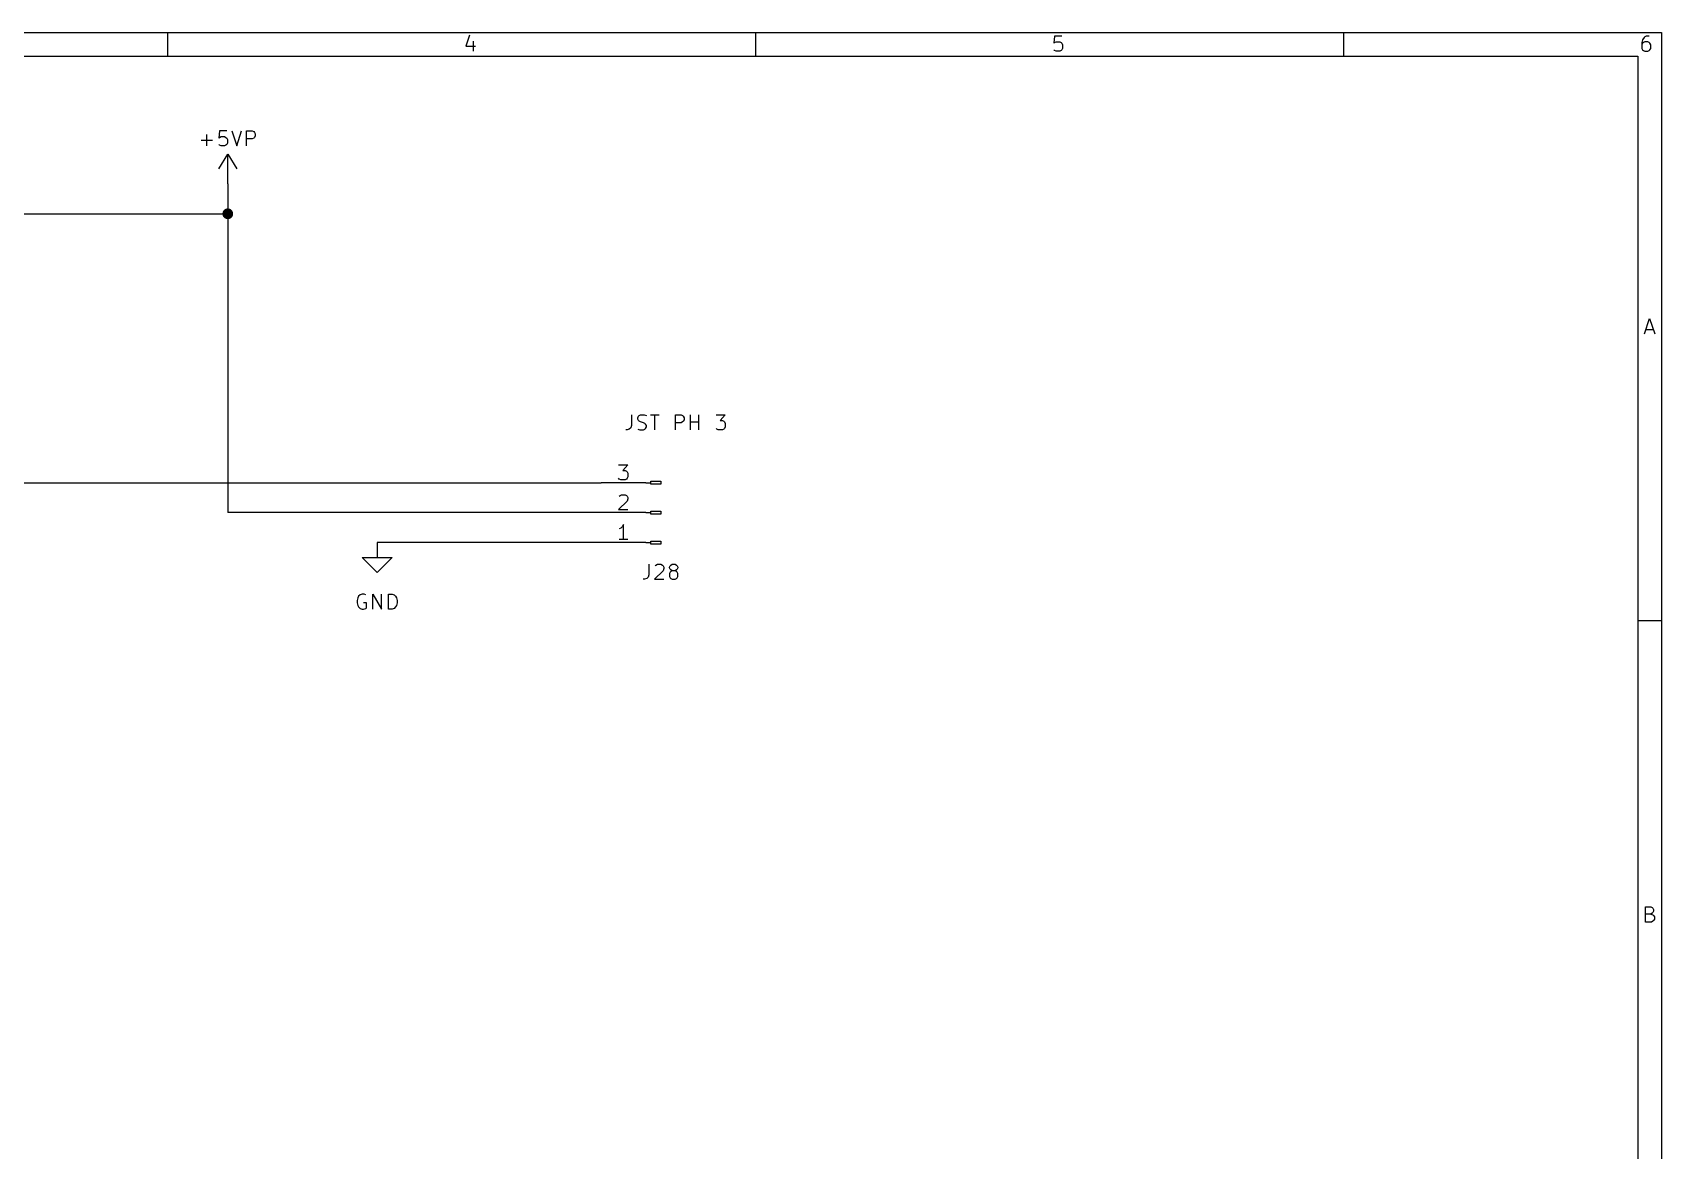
# Model space of a CAD drawing. Extents: x 0.4 to 11.3, y -7.9 to -0.4.
# Drawn here: x 5.85 to 11.3, y -4.13 to -0.39 of the extents above; entities that cross this region are included whole.
import ezdxf

# ---------------------------------------------------------------- set-up
doc = ezdxf.new("R2010")
doc.units = 0
doc.header["$MEASUREMENT"] = 0
for name, color, linetype in [('CYAN2', 4, 'CONTINUOUS'), ('GREEN3', 91, 'CONTINUOUS'), ('RED2', 1, 'CONTINUOUS'), ('RED3', 11, 'CONTINUOUS')]:
    doc.layers.add(name, color=color, linetype=linetype)

msp = doc.modelspace()

# ---------------------------------------------------------------- linework, layer by layer
at = {"layer": 'CYAN2', "linetype": 'CONTINUOUS'}
for p, q in [((6.4107, -0.7538), (6.4488, -0.7538)), ((6.4298, -0.7728), (6.4298, -0.7347)), ((6.4726, -0.7228), (6.4702, -0.7466)), ((6.4702, -0.7466), (6.4726, -0.7442)), ((6.4964, -0.7228), (6.4726, -0.7228)), ((6.4726, -0.7442), (6.4774, -0.7419)), ((6.4774, -0.7419), (6.4893, -0.7419)), ((6.4893, -0.7419), (6.494, -0.7442)), ((6.494, -0.7442), (6.4964, -0.7466)), ((6.4964, -0.7466), (6.4988, -0.7514)), ((6.4988, -0.7633), (6.4964, -0.768)), ((6.4988, -0.7514), (6.4988, -0.7633)), ((6.5131, -0.7228), (6.5298, -0.7728)), ((6.5298, -0.7728), (6.5464, -0.7228)), ((6.5631, -0.7728), (6.5631, -0.7228)), ((6.5631, -0.7228), (6.5821, -0.7228)), ((6.5821, -0.749), (6.5631, -0.749)), ((6.5821, -0.7228), (6.5869, -0.7252)), ((6.5869, -0.7466), (6.5821, -0.749)), ((6.5869, -0.7252), (6.5893, -0.7276)), ((6.5893, -0.7442), (6.5869, -0.7466)), ((6.5893, -0.7276), (6.5917, -0.7323)), ((6.5917, -0.7395), (6.5893, -0.7442)), ((6.5917, -0.7323), (6.5917, -0.7395)), ((6.4726, -0.7704), (6.4702, -0.768)), ((6.4774, -0.7728), (6.4726, -0.7704)), ((6.4893, -0.7728), (6.4774, -0.7728)), ((6.494, -0.7704), (6.4893, -0.7728)), ((6.4964, -0.768), (6.494, -0.7704)), ((7.8512, -1.6728), (7.8512, -1.7085)), ((7.8726, -1.6823), (7.875, -1.6776)), ((7.8726, -1.6871), (7.8726, -1.6823)), ((7.875, -1.6918), (7.8726, -1.6871)), ((7.875, -1.6776), (7.8774, -1.6752)), ((7.8774, -1.6752), (7.8821, -1.6728)), ((7.8821, -1.6728), (7.894, -1.6728)), ((7.894, -1.6728), (7.9012, -1.6752)), ((7.9155, -1.6728), (7.944, -1.6728)), ((7.9298, -1.7228), (7.9298, -1.6728)), ((7.9988, -1.7228), (7.9988, -1.6728)), ((7.9988, -1.6728), (8.0179, -1.6728)), ((8.0179, -1.6728), (8.0226, -1.6752)), ((8.0226, -1.6752), (8.025, -1.6776)), ((8.025, -1.6776), (8.0274, -1.6823)), ((8.0274, -1.6895), (8.025, -1.6942)), ((8.0274, -1.6823), (8.0274, -1.6895)), ((8.0488, -1.7228), (8.0488, -1.6728)), ((8.0774, -1.7228), (8.0774, -1.6728)), ((8.1345, -1.6728), (8.1655, -1.6728)), ((8.1655, -1.6728), (8.1488, -1.6918)), ((7.8369, -1.7228), (7.8321, -1.7228)), ((7.844, -1.7204), (7.8369, -1.7228)), ((7.8488, -1.7157), (7.844, -1.7204)), ((7.8512, -1.7085), (7.8488, -1.7157)), ((7.8726, -1.7204), (7.8798, -1.7228)), ((7.8774, -1.6942), (7.875, -1.6918)), ((7.8821, -1.6966), (7.8774, -1.6942)), ((7.8798, -1.7228), (7.8917, -1.7228)), ((7.8917, -1.699), (7.8821, -1.6966)), ((7.8964, -1.7014), (7.8917, -1.699)), ((7.8917, -1.7228), (7.8964, -1.7204)), ((7.8988, -1.7038), (7.8964, -1.7014)), ((7.8964, -1.7204), (7.8988, -1.718)), ((7.9012, -1.7085), (7.8988, -1.7038)), ((7.8988, -1.718), (7.9012, -1.7133)), ((7.9012, -1.7133), (7.9012, -1.7085)), ((8.0179, -1.699), (7.9988, -1.699)), ((8.0226, -1.6966), (8.0179, -1.699)), ((8.025, -1.6942), (8.0226, -1.6966)), ((8.0488, -1.6966), (8.0774, -1.6966)), ((8.1369, -1.7204), (8.1345, -1.718)), ((8.1417, -1.7228), (8.1369, -1.7204)), ((8.1559, -1.7228), (8.1417, -1.7228)), ((8.1488, -1.6918), (8.1559, -1.6918)), ((8.1559, -1.6918), (8.1607, -1.6942)), ((8.1607, -1.7204), (8.1559, -1.7228)), ((8.1607, -1.6942), (8.1631, -1.6966)), ((8.1631, -1.718), (8.1607, -1.7204)), ((8.1631, -1.6966), (8.1655, -1.7014)), ((8.1655, -1.7133), (8.1631, -1.718)), ((8.1655, -1.7014), (8.1655, -1.7133)), ((7.9095, -2.1728), (7.9095, -2.2085)), ((7.931, -2.1776), (7.9333, -2.1752)), ((7.9333, -2.1752), (7.9381, -2.1728)), ((7.9381, -2.1728), (7.95, -2.1728)), ((7.95, -2.1728), (7.9548, -2.1752)), ((7.9548, -2.1752), (7.9571, -2.1776)), ((7.9571, -2.1776), (7.9595, -2.1823)), ((7.9786, -2.1823), (7.9809, -2.1776)), ((7.9809, -2.1776), (7.9833, -2.1752)), ((7.9833, -2.1752), (7.9881, -2.1728)), ((7.9881, -2.1728), (7.9976, -2.1728)), ((7.9976, -2.1728), (8.0024, -2.1752)), ((8.0024, -2.1752), (8.0048, -2.1776)), ((8.0048, -2.1776), (8.0071, -2.1823)), ((7.8952, -2.2228), (7.8905, -2.2228)), ((7.9024, -2.2204), (7.8952, -2.2228)), ((7.9071, -2.2157), (7.9024, -2.2204)), ((7.9095, -2.2085), (7.9071, -2.2157)), ((7.9571, -2.1942), (7.9286, -2.2228)), ((7.9286, -2.2228), (7.9595, -2.2228)), ((7.9595, -2.1871), (7.9571, -2.1942)), ((7.9595, -2.1823), (7.9595, -2.1871)), ((7.9786, -2.1847), (7.9786, -2.1823)), ((7.9809, -2.1895), (7.9786, -2.1847)), ((7.9809, -2.199), (7.9786, -2.2038)), ((7.9786, -2.2038), (7.9786, -2.2133)), ((7.9786, -2.2133), (7.9809, -2.218)), ((7.9833, -2.1918), (7.9809, -2.1895)), ((7.9833, -2.1966), (7.9809, -2.199)), ((7.9809, -2.218), (7.9833, -2.2204)), ((7.9881, -2.1942), (7.9833, -2.1918)), ((7.9881, -2.1942), (7.9833, -2.1966)), ((7.9833, -2.2204), (7.9881, -2.2228)), ((7.9976, -2.1942), (7.9881, -2.1942)), ((7.9881, -2.2228), (7.9976, -2.2228)), ((8.0024, -2.1918), (7.9976, -2.1942)), ((8.0024, -2.1966), (7.9976, -2.1942)), ((7.9976, -2.2228), (8.0024, -2.2204)), ((8.0048, -2.1895), (8.0024, -2.1918)), ((8.0048, -2.199), (8.0024, -2.1966)), ((8.0024, -2.2204), (8.0048, -2.218)), ((8.0071, -2.1847), (8.0048, -2.1895)), ((8.0071, -2.2038), (8.0048, -2.199)), ((8.0048, -2.218), (8.0071, -2.2133)), ((8.0071, -2.1823), (8.0071, -2.1847)), ((8.0071, -2.2133), (8.0071, -2.2038)), ((6.9357, -2.2847), (6.9333, -2.2942)), ((6.9381, -2.2799), (6.9357, -2.2847)), ((6.9429, -2.2752), (6.9381, -2.2799)), ((6.95, -2.2728), (6.9429, -2.2752)), ((6.9571, -2.2728), (6.95, -2.2728)), ((6.9619, -2.2752), (6.9571, -2.2728)), ((6.9857, -2.3228), (6.9857, -2.2728)), ((6.9857, -2.2728), (7.0143, -2.3228)), ((7.0143, -2.3228), (7.0143, -2.2728)), ((7.0381, -2.3228), (7.0381, -2.2728)), ((7.0381, -2.2728), (7.05, -2.2728)), ((7.05, -2.2728), (7.0571, -2.2752)), ((7.0571, -2.2752), (7.0619, -2.2799)), ((7.0619, -2.2799), (7.0643, -2.2847)), ((7.0643, -2.2847), (7.0667, -2.2942)), ((6.9333, -2.2942), (6.9333, -2.3014)), ((6.9333, -2.3014), (6.9357, -2.3109)), ((6.9357, -2.3109), (6.9381, -2.3157)), ((6.9381, -2.3157), (6.9429, -2.3204)), ((6.9429, -2.3204), (6.95, -2.3228)), ((6.95, -2.3228), (6.9548, -2.3228)), ((6.9643, -2.3014), (6.9548, -2.3014)), ((6.9548, -2.3228), (6.9619, -2.3204)), ((6.9619, -2.3204), (6.9643, -2.318)), ((6.9643, -2.318), (6.9643, -2.3014)), ((7.05, -2.3228), (7.0381, -2.3228)), ((7.0571, -2.3204), (7.05, -2.3228)), ((7.0619, -2.3157), (7.0571, -2.3204)), ((7.0643, -2.3109), (7.0619, -2.3157)), ((7.0667, -2.3014), (7.0643, -2.3109)), ((7.0667, -2.2942), (7.0667, -2.3014))]:
    msp.add_line(p, q, dxfattribs=at)
at = {"layer": 'GREEN3', "linetype": 'CONTINUOUS'}
for p, q in [((6.5, -0.9), (6.5, -1)), ((3.25, -1), (6.5, -1)), ((6.5, -1), (6.5, -2)), ((5.6, -1.9), (7.75, -1.9)), ((7.75, -2), (6.5, -2)), ((7.75, -2.1), (7, -2.1))]:
    msp.add_line(p, q, dxfattribs=at)
at = {"layer": 'GREEN3', "const_width": 0.018}
msp.add_lwpolyline([(6.491, -1, 1), (6.509, -1, 1)], format="xyb", close=True, dxfattribs=at)
at = {"layer": 'RED2', "linetype": 'CONTINUOUS'}
for p, q in [((0.3937, -0.3937), (11.2993, -0.3937)), ((6.2992, -0.4724), (6.2992, -0.3937)), ((7.3093, -0.4028), (7.2971, -0.4394)), ((7.3215, -0.4223), (7.3215, -0.4564)), ((8.2677, -0.4724), (8.2677, -0.3937)), ((9.268, -0.4053), (9.2656, -0.4296)), ((9.2656, -0.4296), (9.268, -0.4272)), ((9.2924, -0.4053), (9.268, -0.4053)), ((9.268, -0.4272), (9.2729, -0.4248)), ((9.2729, -0.4248), (9.2851, -0.4248)), ((9.2851, -0.4248), (9.29, -0.4272)), ((9.29, -0.4272), (9.2924, -0.4296)), ((9.2924, -0.4296), (9.2948, -0.4345)), ((9.2948, -0.4345), (9.2948, -0.4467)), ((10.2362, -0.4724), (10.2362, -0.3937)), ((11.2365, -0.4174), (11.2341, -0.4272)), ((11.2341, -0.4272), (11.2341, -0.4467)), ((11.2365, -0.4296), (11.2341, -0.4345)), ((11.2414, -0.4101), (11.2365, -0.4174)), ((11.239, -0.4272), (11.2365, -0.4296)), ((11.2439, -0.4248), (11.239, -0.4272)), ((11.2439, -0.4077), (11.2414, -0.4101)), ((11.2487, -0.4053), (11.2439, -0.4077)), ((11.2536, -0.4248), (11.2439, -0.4248)), ((11.2585, -0.4053), (11.2487, -0.4053)), ((11.2585, -0.4272), (11.2536, -0.4248)), ((11.2609, -0.4296), (11.2585, -0.4272)), ((11.2633, -0.4345), (11.2609, -0.4296)), ((11.2633, -0.4467), (11.2633, -0.4345)), ((11.2993, -0.3937), (11.2993, -7.8743)), ((0.4724, -0.4724), (11.2206, -0.4724)), ((7.2971, -0.4394), (7.3288, -0.4394)), ((9.268, -0.454), (9.2656, -0.4516)), ((9.2729, -0.4564), (9.268, -0.454)), ((9.2851, -0.4564), (9.2729, -0.4564)), ((9.29, -0.454), (9.2851, -0.4564)), ((9.2924, -0.4516), (9.29, -0.454)), ((9.2948, -0.4467), (9.2924, -0.4516)), ((11.2206, -0.4724), (11.2206, -7.7956)), ((11.2341, -0.4467), (11.2365, -0.4516)), ((11.2365, -0.4516), (11.239, -0.454)), ((11.239, -0.454), (11.2439, -0.4564)), ((11.2439, -0.4564), (11.2536, -0.4564)), ((11.2536, -0.4564), (11.2585, -0.454)), ((11.2585, -0.454), (11.2609, -0.4516)), ((11.2609, -0.4516), (11.2633, -0.4467)), ((6.47, -0.85), (6.5, -0.8)), ((6.5, -0.9), (6.5, -0.8)), ((6.5, -0.8), (6.53, -0.85)), ((11.2429, -1.4013), (11.2599, -1.3501)), ((11.2599, -1.3501), (11.277, -1.4013)), ((11.2477, -1.3867), (11.2721, -1.3867)), ((7.9, -1.9), (7.75, -1.9)), ((7.9, -1.9), (7.916, -1.9)), ((7.916, -1.905), (7.916, -1.895)), ((7.916, -1.895), (7.95, -1.895)), ((7.95, -1.905), (7.916, -1.905)), ((7.95, -1.895), (7.95, -1.905)), ((7.9, -2), (7.75, -2)), ((7.9, -2), (7.916, -2)), ((7.916, -2.005), (7.916, -1.995)), ((7.916, -1.995), (7.95, -1.995)), ((7.95, -2.005), (7.916, -2.005)), ((7.95, -1.995), (7.95, -2.005)), ((7, -2.1), (7, -2.15)), ((7.9, -2.1), (7.75, -2.1)), ((7.9, -2.1), (7.916, -2.1)), ((7.916, -2.105), (7.916, -2.095)), ((7.916, -2.095), (7.95, -2.095)), ((7.95, -2.105), (7.916, -2.105)), ((7.95, -2.095), (7.95, -2.105)), ((7, -2.2), (6.95, -2.15)), ((6.95, -2.15), (7, -2.15)), ((7, -2.15), (7.05, -2.15)), ((7.05, -2.15), (7, -2.2)), ((11.2993, -2.3622), (11.2206, -2.3622)), ((11.2465, -3.3698), (11.2465, -3.3186)), ((11.2465, -3.3186), (11.2636, -3.3186)), ((11.2636, -3.3186), (11.2685, -3.3211)), ((11.2685, -3.3211), (11.2709, -3.3235)), ((11.2709, -3.3235), (11.2733, -3.3284)), ((11.2636, -3.343), (11.2465, -3.343)), ((11.266, -3.3698), (11.2465, -3.3698)), ((11.2685, -3.3406), (11.2636, -3.343)), ((11.2636, -3.343), (11.2709, -3.3455)), ((11.2709, -3.3674), (11.266, -3.3698)), ((11.2709, -3.3381), (11.2685, -3.3406)), ((11.2733, -3.3333), (11.2709, -3.3381)), ((11.2709, -3.3455), (11.2733, -3.3479)), ((11.2733, -3.365), (11.2709, -3.3674)), ((11.2733, -3.3284), (11.2733, -3.3333)), ((11.2733, -3.3479), (11.2758, -3.3528)), ((11.2758, -3.3601), (11.2733, -3.365)), ((11.2758, -3.3528), (11.2758, -3.3601))]:
    msp.add_line(p, q, dxfattribs=at)
at = {"layer": 'RED3', "linetype": 'CONTINUOUS'}
for p, q in [((7.8083, -1.8399), (7.8393, -1.8399)), ((7.8393, -1.8399), (7.8226, -1.8589)), ((7.8107, -1.8875), (7.8083, -1.8851)), ((7.8155, -1.8899), (7.8107, -1.8875)), ((7.8298, -1.8899), (7.8155, -1.8899)), ((7.8226, -1.8589), (7.8298, -1.8589)), ((7.8298, -1.8589), (7.8345, -1.8613)), ((7.8345, -1.8875), (7.8298, -1.8899)), ((7.8345, -1.8613), (7.8369, -1.8637)), ((7.8369, -1.8851), (7.8345, -1.8875)), ((7.8369, -1.8637), (7.8393, -1.8684)), ((7.8393, -1.8804), (7.8369, -1.8851)), ((7.8393, -1.8684), (7.8393, -1.8804)), ((7.8369, -1.9613), (7.8083, -1.9899)), ((7.8107, -1.9446), (7.8131, -1.9423)), ((7.8131, -1.9423), (7.8179, -1.9399)), ((7.8179, -1.9399), (7.8298, -1.9399)), ((7.8298, -1.9399), (7.8345, -1.9423)), ((7.8345, -1.9423), (7.8369, -1.9446)), ((7.8369, -1.9446), (7.8393, -1.9494)), ((7.8393, -1.9542), (7.8369, -1.9613)), ((7.8393, -1.9494), (7.8393, -1.9542)), ((7.8083, -1.9899), (7.8393, -1.9899)), ((7.8155, -2.0518), (7.8107, -2.0542)), ((7.8202, -2.047), (7.8155, -2.0518)), ((7.825, -2.0399), (7.8202, -2.047)), ((7.825, -2.0899), (7.825, -2.0399)), ((7.8393, -2.0899), (7.8107, -2.0899))]:
    msp.add_line(p, q, dxfattribs=at)

doc.saveas('drawing.dxf')
